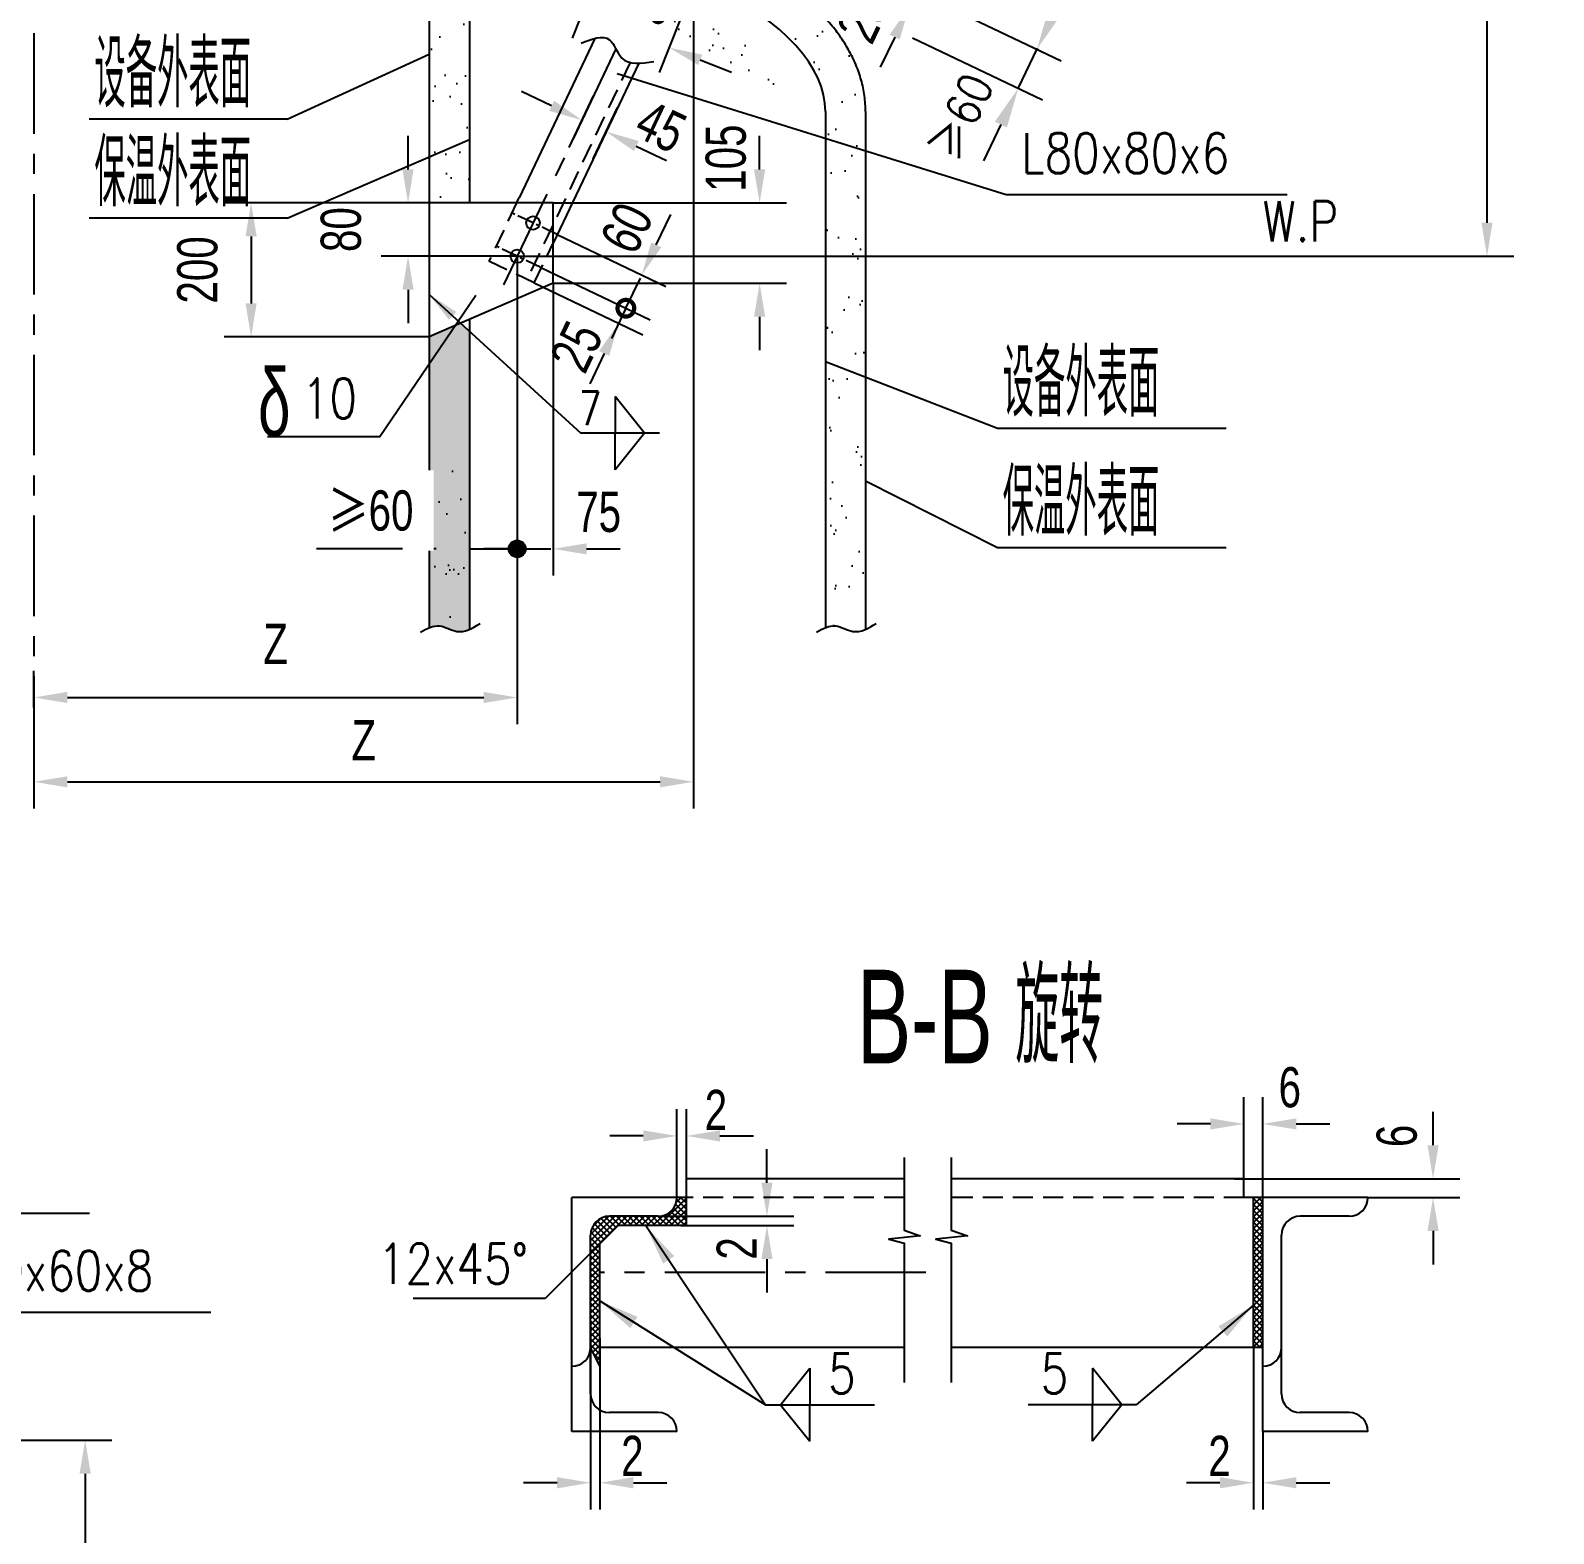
# Model space of a CAD drawing. Extents: x 148 to 221443, y -36682 to 6758.
# Drawn here: x 100485 to 102759, y -19417 to -17173 of the extents above; entities that cross this region are included whole.
import ezdxf
from ezdxf.enums import TextEntityAlignment as Align

# ---------------------------------------------------------------- set-up
doc = ezdxf.new("R2010")
doc.units = 0
doc.header["$LTSCALE"] = 10
doc.header["$MEASUREMENT"] = 0
doc.linetypes.add('CENTERX2', pattern=[4, 2.5, -0.5, 0.5, -0.5])
doc.linetypes.add('HIDDENX2', pattern=[0.75, 0.5, -0.25])
for name, color, linetype in [('2', 4, 'Continuous'), ('CENTER', 1, 'CENTERX2'), ('HIDDEN', 7, 'HIDDENX2'), ('RED', 7, 'Continuous'), ('WHITE', 7, 'Continuous')]:
    doc.layers.add(name, color=color, linetype=linetype)
doc.styles.add('HZ', font='ROMS.SHX', dxfattribs={"width": 0.75, "bigfont": 'GBCBIG.SHX'})
doc.styles.get("Standard").update_dxf_attribs({"font": 'wison_e.shx', "width": 0.75, "bigfont": 'wison_c.shx'})
doc.styles.add('XW', font='ROMANS.shx', dxfattribs={"width": 0.85})
doc.dimstyles.new('DIM1', dxfattribs={"dimscale": 20, "dimtxt": 3, "dimasz": 2.5, "dimexe": 2, "dimexo": 0, "dimgap": 1, "dimtad": 0, "dimdec": 0, "dimzin": 0, "dimdsep": 46, "dimtxsty": 'Standard', "dimcen": 2, "dimclrd": 3, "dimclre": 3, "dimclrt": 3, "dimadec": 0, "dimazin": 0, "dimtfac": 0.666667, "dimtdec": 0, "dimtofl": 0, "dimtmove": 2, "dimatfit": 1, "dimfxl": 2, "dimtvp": 1.333333, "dimtolj": 1, "dimtzin": 0, "dimarcsym": 0})
pattern_1 = [(37.5, (98679.47, -20784.32), (-2.5197, 77.07295), [0, -60.8, 0, -68, 0, -65]), (7.5, (98679.47, -20784.32), (70.791, 112.8858), [0, -32.8, 0, -54.8, 0, -21]), (327.5, (98630.27, -20784.32), (124.5657, 0.2264), [0, -20, 0, -72, 0, -94]), (317.5, (98630.27, -20784.32), (120.245, 35.107), [0, -10, 0, -47.2, 0, -54])]

# ---------------------------------------------------------------- blocks, each defined once
blk = doc.blocks.new('*D1220')
at = {"color": 3, "lineweight": -2}
for p, q in [((101475.4, -16956.4), (101475.4, -18335)), ((100490.5, -18184.2), (100490.5, -18335)), ((100540.5, -18295), (101425.4, -18295))]:
    blk.add_line(p, q, dxfattribs=at)
at = {"color": 3}
for points in [[(100540.5, -18286.7), (100540.5, -18303.3), (100490.5, -18295)], [(101425.4, -18303.3), (101425.4, -18286.7), (101475.4, -18295)]]:
    blk.add_solid(points, dxfattribs=at)
at = {"layer": 'Defpoints', "color": 0}
for p in [(101475.4, -16956.4), (100490.5, -18184.2), (101475.4, -18295)]:
    blk.add_point(p, dxfattribs=at)
at = {"color": 3, "insert": (100983, -18232.9), "char_height": 60, "attachment_point": 5}
blk.add_mtext('\\A1;Z', dxfattribs=at)
blk = doc.blocks.new('*D1221')
at = {"color": 3, "lineweight": -2}
for p, q in [((101212, -17510.3), (101212, -18209.1)), ((100490.5, -18184.2), (100490.5, -18129.1)), ((100540.5, -18169.1), (101162, -18169.1))]:
    blk.add_line(p, q, dxfattribs=at)
at = {"color": 3}
for points in [[(100540.5, -18160.7), (100540.5, -18177.4), (100490.5, -18169.1)], [(101162, -18177.4), (101162, -18160.7), (101212, -18169.1)]]:
    blk.add_solid(points, dxfattribs=at)
at = {"layer": 'Defpoints', "color": 0}
for p in [(101212, -17510.3), (100490.5, -18184.2), (101212, -18169.1)]:
    blk.add_point(p, dxfattribs=at)
at = {"color": 3, "insert": (100851.3, -18089.1), "char_height": 60, "attachment_point": 5}
blk.add_mtext('\\A1;Z', dxfattribs=at)
blk = doc.blocks.new('*D1229')
at = {"color": 3, "lineweight": -2}
for p, q in [((102137.8, -16505.9), (102699.9, -16505.9)), ((102659.9, -16555.9), (102659.9, -17460.3)), ((101212, -17510.3), (102699.9, -17510.3))]:
    blk.add_line(p, q, dxfattribs=at)
at = {"color": 3}
for points in [[(102668.2, -16555.9), (102651.5, -16555.9), (102659.9, -16505.9)], [(102651.5, -17460.3), (102668.2, -17460.3), (102659.9, -17510.3)]]:
    blk.add_solid(points, dxfattribs=at)
at = {"layer": 'Defpoints', "color": 0}
for p in [(102137.8, -16505.9), (101212, -17510.3), (102659.9, -17510.3)]:
    blk.add_point(p, dxfattribs=at)
at = {"color": 3, "insert": (102579.9, -17062.9), "char_height": 60, "attachment_point": 5, "rotation": 90}
blk.add_mtext('\\A1;H', dxfattribs=at)
blk = doc.blocks.new('*D1230')
at = {"color": 3, "lineweight": -2}
for p, q in [((101263.5, -17285.7), (101218.3, -17264.2)), ((101289.4, -17347.7), (101325.8, -17271)), ((101325.5, -17364.8), (101362, -17288.2)), ((101389.9, -17345.8), (101435.1, -17367.2))]:
    blk.add_line(p, q, dxfattribs=at)
at = {"color": 3}
for points in [[(101259.9, -17293.2), (101267.1, -17278.1), (101308.7, -17307.1)], [(101393.5, -17338.2), (101386.4, -17353.3), (101344.8, -17324.3)]]:
    blk.add_solid(points, dxfattribs=at)
at = {"layer": 'Defpoints', "color": 0}
for p in [(101344.8, -17324.3), (101289.4, -17347.7), (101325.5, -17364.8)]:
    blk.add_point(p, dxfattribs=at)
at = {"color": 3, "insert": (101426.6, -17316.9), "char_height": 60, "attachment_point": 5, "rotation": 334.5727}
blk.add_mtext('\\A1;45', dxfattribs=at)
blk = doc.blocks.new('_Small')
at = {"color": 0, "linetype": 'ByBlock', "lineweight": -2}
blk.add_circle((0, 0), 0.25, dxfattribs=at)
blk = doc.blocks.new('_DotSmall')
at = {"layer": 'WHITE', "color": 0, "const_width": 0.5}
blk.add_lwpolyline([(-0.0625, 0, 1), (0.0625, 0, 1)], format="xyb", close=True, dxfattribs=at)
blk = doc.blocks.new('*D1231')
at = {"color": 3, "lineweight": -2}
for p, q in [((101419.6, -17493.2), (101441.2, -17448.1)), ((101271.8, -17477.8), (101434.1, -17555.6)), ((101246.5, -17526.7), (101410.4, -17605.2)), ((101374.3, -17587.9), (101352.7, -17633))]:
    blk.add_line(p, q, dxfattribs=at)
at = {"color": 3}
blk.add_solid([(101412.1, -17489.6), (101427.2, -17496.8), (101398, -17538.3)], dxfattribs=at)
at = {"layer": 'Defpoints', "color": 0}
for p in [(101271.8, -17477.8), (101246.5, -17526.7), (101374.3, -17587.9)]:
    blk.add_point(p, dxfattribs=at)
at = {"color": 3, "lineweight": -2, "xscale": 50, "yscale": 50, "zscale": 50, "rotation": 64.41517185385587}
blk.add_blockref('_DotSmall', (101374.3, -17587.9), dxfattribs=at)
at = {"color": 3, "insert": (101375.9, -17468.2), "char_height": 60, "attachment_point": 5, "rotation": 64.4152}
blk.add_mtext('\\A1;60', dxfattribs=at)
blk = doc.blocks.new('*D1232')
at = {"color": 3, "lineweight": -2}
for p, q in [((101246.5, -17526.7), (101410.4, -17605.2)), ((101237.4, -17550.1), (101399.6, -17627.7)), ((101374.3, -17587.9), (101395.9, -17542.8)), ((101341.9, -17655.5), (101320.3, -17700.6))]:
    blk.add_line(p, q, dxfattribs=at)
at = {"color": 3}
blk.add_solid([(101349.4, -17659.1), (101334.4, -17651.9), (101363.5, -17610.4)], dxfattribs=at)
at = {"layer": 'Defpoints', "color": 0}
for p in [(101246.5, -17526.7), (101237.4, -17550.1), (101374.3, -17587.9)]:
    blk.add_point(p, dxfattribs=at)
at = {"color": 3, "lineweight": -2, "xscale": 50, "yscale": 50, "zscale": 50, "rotation": 244.4151718538638}
blk.add_blockref('_DotSmall', (101374.3, -17587.9), dxfattribs=at)
at = {"color": 3, "insert": (101300.7, -17645.4), "char_height": 60, "attachment_point": 5, "rotation": 64.4152}
blk.add_mtext('\\A1;25', dxfattribs=at)
blk = doc.blocks.new('*D1237')
at = {"color": 3, "lineweight": -2}
for p, q in [((101507, -16971.4), (101844, -17132.8)), ((101494.9, -16993.3), (101833.2, -17155.3)), ((101807.9, -17115.5), (101829.5, -17070.4)), ((101775.6, -17183.1), (101754, -17228.2))]:
    blk.add_line(p, q, dxfattribs=at)
at = {"color": 3}
blk.add_solid([(101783.1, -17186.7), (101768.1, -17179.5), (101797.2, -17138)], dxfattribs=at)
at = {"layer": 'Defpoints', "color": 0}
for p in [(101507, -16971.4), (101494.9, -16993.3), (101807.9, -17115.5)]:
    blk.add_point(p, dxfattribs=at)
at = {"color": 3, "lineweight": -2, "xscale": 50, "yscale": 50, "zscale": 50, "rotation": 244.4151718538507}
blk.add_blockref('_DotSmall', (101807.9, -17115.5), dxfattribs=at)
at = {"color": 3, "insert": (101729, -17153.8), "char_height": 60, "attachment_point": 5, "rotation": 64.4152}
blk.add_mtext('\\A1;25', dxfattribs=at)
blk = doc.blocks.new('*D1239')
at = {"color": 3, "lineweight": -2}
for p, q in [((101349.8, -17043.3), (101294, -17184.6)), ((101479.9, -17094.7), (101424.1, -17236)), ((101262.2, -17129), (101215.7, -17110.6)), ((101485.3, -17217.1), (101531.9, -17235.5))]:
    blk.add_line(p, q, dxfattribs=at)
at = {"color": 3}
for points in [[(101259.1, -17136.7), (101265.3, -17121.2), (101308.7, -17147.4)], [(101488.4, -17209.4), (101482.3, -17224.9), (101438.8, -17198.8)]]:
    blk.add_solid(points, dxfattribs=at)
at = {"layer": 'Defpoints', "color": 0}
for p in [(101349.8, -17043.3), (101479.9, -17094.7), (101438.8, -17198.8)]:
    blk.add_point(p, dxfattribs=at)
at = {"color": 3, "insert": (101398.5, -17122.7), "char_height": 60, "attachment_point": 5, "rotation": 338.4451}
blk.add_mtext('\\A1;140', dxfattribs=at)
blk = doc.blocks.new('*D1283')
at = {"color": 3, "lineweight": -2}
for p, q in [((101574, -17380.7), (101574, -17330.7)), ((101265.7, -17430.7), (101614, -17430.7)), ((101265.7, -17550.7), (101614, -17550.7)), ((101574, -17600.7), (101574, -17650.7))]:
    blk.add_line(p, q, dxfattribs=at)
at = {"color": 3}
for points in [[(101565.6, -17380.7), (101582.3, -17380.7), (101574, -17430.7)], [(101582.3, -17600.7), (101565.6, -17600.7), (101574, -17550.7)]]:
    blk.add_solid(points, dxfattribs=at)
at = {"layer": 'Defpoints', "color": 0}
for p in [(101265.7, -17430.7), (101265.7, -17550.7), (101574, -17550.7)]:
    blk.add_point(p, dxfattribs=at)
at = {"color": 3, "insert": (101523.7, -17363.8), "char_height": 60, "attachment_point": 5, "rotation": 90}
blk.add_mtext('\\A1;105', dxfattribs=at)
blk = doc.blocks.new('*D1284')
at = {"color": 3, "lineweight": -2}
for p, q in [((101080.8, -17430.7), (100774.8, -17430.7)), ((100814.8, -17480.7), (100814.8, -17580.7)), ((101080.8, -17630.7), (100774.8, -17630.7))]:
    blk.add_line(p, q, dxfattribs=at)
at = {"color": 3}
for points in [[(100823.1, -17480.7), (100806.4, -17480.7), (100814.8, -17430.7)], [(100806.4, -17580.7), (100823.1, -17580.7), (100814.8, -17630.7)]]:
    blk.add_solid(points, dxfattribs=at)
at = {"layer": 'Defpoints', "color": 0}
for p in [(101080.8, -17430.7), (100814.8, -17630.7), (101080.8, -17630.7)]:
    blk.add_point(p, dxfattribs=at)
at = {"color": 3, "insert": (100734.8, -17530.7), "char_height": 60, "attachment_point": 5, "rotation": 90}
blk.add_mtext('\\A1;200', dxfattribs=at)
blk = doc.blocks.new('*D1302')
at = {"color": 3, "lineweight": -2}
for p, q in [((100085.8, -19278), (100607, -19278)), ((100567, -19328), (100567, -20247.3)), ((99160, -20297.3), (100607, -20297.3))]:
    blk.add_line(p, q, dxfattribs=at)
at = {"color": 3}
for points in [[(100575.4, -19328), (100558.7, -19328), (100567, -19278)], [(100558.7, -20247.3), (100575.4, -20247.3), (100567, -20297.3)]]:
    blk.add_solid(points, dxfattribs=at)
at = {"layer": 'Defpoints', "color": 0}
for p in [(100085.8, -19278), (99160, -20297.3), (100567, -20297.3)]:
    blk.add_point(p, dxfattribs=at)
at = {"color": 3, "insert": (100487, -19787.7), "char_height": 60, "attachment_point": 5, "rotation": 90}
blk.add_mtext('\\A1;H', dxfattribs=at)
blk = doc.blocks.new('*D1346')
at = {"color": 3, "linetype": 'Continuous', "lineweight": -2}
for p, q in [((101049.1, -17380.7), (101049.1, -17330.7)), ((101080.8, -17430.7), (101009.1, -17430.7)), ((101212, -17510.3), (101009.1, -17510.3)), ((101049.1, -17560.3), (101049.1, -17610.3))]:
    blk.add_line(p, q, dxfattribs=at)
at = {"color": 3}
for points in [[(101040.8, -17380.7), (101057.4, -17380.7), (101049.1, -17430.7)], [(101057.4, -17560.3), (101040.8, -17560.3), (101049.1, -17510.3)]]:
    blk.add_solid(points, dxfattribs=at)
at = {"layer": 'Defpoints', "color": 0}
for p in [(101080.8, -17430.7), (101049.1, -17510.3), (101212, -17510.3)]:
    blk.add_point(p, dxfattribs=at)
at = {"color": 3, "insert": (100949.1, -17470.5), "char_height": 60, "attachment_point": 5, "rotation": 90}
blk.add_mtext('\\A1;80', dxfattribs=at)
blk = doc.blocks.new('*D1347')
at = {"color": 3, "linetype": 'Continuous', "lineweight": -2}
for p, q in [((101265.7, -17550.7), (101265.7, -17987.2)), ((101212, -17920), (101212, -17987.2)), ((101212, -17947.2), (101162, -17947.2)), ((101315.7, -17947.2), (101365.7, -17947.2))]:
    blk.add_line(p, q, dxfattribs=at)
at = {"color": 3}
blk.add_solid([(101315.7, -17938.9), (101315.7, -17955.5), (101265.7, -17947.2)], dxfattribs=at)
at = {"layer": 'Defpoints', "color": 0}
for p in [(101265.7, -17550.7), (101212, -17920), (101212, -17947.2)]:
    blk.add_point(p, dxfattribs=at)
at = {"color": 3, "lineweight": -2, "xscale": 50, "yscale": 50, "zscale": 50}
blk.add_blockref('_Small', (101212, -17947.2), dxfattribs=at)
at = {"color": 3, "insert": (101333.6, -17892.4), "char_height": 60, "attachment_point": 5}
blk.add_mtext('\\A1;75', dxfattribs=at)
blk = doc.blocks.new('*D1358')
at = {"color": 3, "lineweight": -2}
for p, q in [((101321.6, -19100.2), (101321.6, -19381.5)), ((101335.6, -19125.6), (101335.6, -19381.5)), ((101271.6, -19341.5), (101221.6, -19341.5)), ((101385.6, -19341.5), (101435.6, -19341.5))]:
    blk.add_line(p, q, dxfattribs=at)
at = {"color": 3}
for points in [[(101271.6, -19349.9), (101271.6, -19333.2), (101321.6, -19341.5)], [(101385.6, -19333.2), (101385.6, -19349.9), (101335.6, -19341.5)]]:
    blk.add_solid(points, dxfattribs=at)
at = {"layer": 'Defpoints', "color": 0}
for p in [(101321.6, -19100.2), (101335.6, -19125.6), (101321.6, -19341.5)]:
    blk.add_point(p, dxfattribs=at)
at = {"color": 3, "insert": (101384, -19301.4), "char_height": 60, "attachment_point": 5}
blk.add_mtext('\\A1;2', dxfattribs=at)
blk = doc.blocks.new('*D1359')
at = {"color": 3, "lineweight": -2}
for p, q in [((101450.3, -18919.7), (101450.3, -18783.7)), ((101464.6, -18915.6), (101464.6, -18783.7)), ((101400.3, -18823.7), (101350.3, -18823.7)), ((101514.6, -18823.7), (101564.6, -18823.7))]:
    blk.add_line(p, q, dxfattribs=at)
at = {"color": 3}
for points in [[(101400.3, -18832), (101400.3, -18815.4), (101450.3, -18823.7)], [(101514.6, -18815.4), (101514.6, -18832), (101464.6, -18823.7)]]:
    blk.add_solid(points, dxfattribs=at)
at = {"layer": 'Defpoints', "color": 0}
for p in [(101450.3, -18823.7), (101464.6, -18915.6), (101450.3, -18919.7)]:
    blk.add_point(p, dxfattribs=at)
at = {"color": 3, "insert": (101508.7, -18784.9), "char_height": 60, "attachment_point": 5}
blk.add_mtext('\\A1;2', dxfattribs=at)
blk = doc.blocks.new('*D1360')
at = {"color": 3, "lineweight": -2}
for p, q in [((101584.9, -18893.6), (101584.9, -18843.6)), ((101422.6, -18943.6), (101624.9, -18943.6)), ((101456.2, -18957.6), (101624.9, -18957.6)), ((101584.9, -19007.6), (101584.9, -19057.6))]:
    blk.add_line(p, q, dxfattribs=at)
at = {"color": 3}
for points in [[(101576.6, -18893.6), (101593.2, -18893.6), (101584.9, -18943.6)], [(101593.2, -19007.6), (101576.6, -19007.6), (101584.9, -18957.6)]]:
    blk.add_solid(points, dxfattribs=at)
at = {"layer": 'Defpoints', "color": 0}
for p in [(101422.6, -18943.6), (101456.2, -18957.6), (101584.9, -18957.6)]:
    blk.add_point(p, dxfattribs=at)
at = {"color": 3, "insert": (101539.8, -18991.7), "char_height": 60, "attachment_point": 5, "rotation": 90}
blk.add_mtext('\\A1;2', dxfattribs=at)
blk = doc.blocks.new('*D1361')
at = {"color": 3, "lineweight": -2}
for p, q in [((102311.1, -19139.6), (102311.1, -19381.5)), ((102325.1, -19264.8), (102325.1, -19381.5)), ((102261.1, -19341.5), (102211.1, -19341.5)), ((102375.1, -19341.5), (102425.1, -19341.5))]:
    blk.add_line(p, q, dxfattribs=at)
at = {"color": 3}
for points in [[(102261.1, -19349.9), (102261.1, -19333.2), (102311.1, -19341.5)], [(102375.1, -19333.2), (102375.1, -19349.9), (102325.1, -19341.5)]]:
    blk.add_solid(points, dxfattribs=at)
at = {"layer": 'Defpoints', "color": 0}
for p in [(102311.1, -19139.6), (102325.1, -19264.8), (102311.1, -19341.5)]:
    blk.add_point(p, dxfattribs=at)
at = {"color": 3, "insert": (102260.5, -19301.4), "char_height": 60, "attachment_point": 5}
blk.add_mtext('\\A1;2', dxfattribs=at)
blk = doc.blocks.new('*D1362')
at = {"color": 3, "linetype": 'Continuous', "lineweight": -2}
for p, q in [((102579.4, -18837.6), (102579.4, -18787.6)), ((102283.1, -18887.6), (102619.4, -18887.6)), ((102482.1, -18915.6), (102619.4, -18915.6)), ((102579.4, -18965.6), (102579.4, -19015.6))]:
    blk.add_line(p, q, dxfattribs=at)
at = {"color": 3}
for points in [[(102571.1, -18837.6), (102587.8, -18837.6), (102579.4, -18887.6)], [(102587.8, -18965.6), (102571.1, -18965.6), (102579.4, -18915.6)]]:
    blk.add_solid(points, dxfattribs=at)
at = {"layer": 'Defpoints', "color": 0}
for p in [(102283.1, -18887.6), (102482.1, -18915.6), (102579.4, -18915.6)]:
    blk.add_point(p, dxfattribs=at)
at = {"color": 3, "insert": (102525.4, -18823.7), "char_height": 60, "attachment_point": 5, "rotation": 90}
blk.add_mtext('\\A1;6', dxfattribs=at)
blk = doc.blocks.new('*D1363')
at = {"color": 3, "linetype": 'Continuous', "lineweight": -2}
for p, q in [((102297.1, -18887.6), (102297.1, -18765.8)), ((102325.1, -18915.6), (102325.1, -18765.8)), ((102247.1, -18805.8), (102197.1, -18805.8)), ((102375.1, -18805.8), (102425.1, -18805.8))]:
    blk.add_line(p, q, dxfattribs=at)
at = {"color": 3}
for points in [[(102247.1, -18814.1), (102247.1, -18797.5), (102297.1, -18805.8)], [(102375.1, -18797.5), (102375.1, -18814.1), (102325.1, -18805.8)]]:
    blk.add_solid(points, dxfattribs=at)
at = {"layer": 'Defpoints', "color": 0}
for p in [(102297.1, -18805.8), (102297.1, -18887.6), (102325.1, -18915.6)]:
    blk.add_point(p, dxfattribs=at)
at = {"color": 3, "insert": (102365.5, -18751.4), "char_height": 60, "attachment_point": 5}
blk.add_mtext('\\A1;6', dxfattribs=at)

msp = doc.modelspace()

# ---------------------------------------------------------------- hatches: boundary and pattern name
at = {"linetype": 'Continuous'}
h = msp.add_hatch(dxfattribs=at)
h.set_pattern_fill('AR-SAND', color=3, scale=40, style=0)
h.set_pattern_definition(pattern_1)
edge = h.paths.add_edge_path()
edge.add_ellipse((100444.2795, -17294.4107), major_axis=(-1227.8837, 0), ratio=0.302766135, start_angle=228.9344487, end_angle=241.2478364, ccw=False)
edge.add_line((101250.9034, -17014.1178), (101343.6813, -16978.3438))
edge.add_spline(control_points=[(101343.6813, -16978.3438), (101318.8554, -16970.5921), (101293.0532, -16963.1864), (101233.2115, -16947.3955), (101198.6852, -16939.2044), (101127.18, -16923.985), (101090.2014, -16916.957), (101016.5205, -16904.5201), (100979.9444, -16899.0377), (100942.6123, -16894.1127)], knot_values=[3.911583305, 3.911583305, 3.911583305, 3.911583305, 3.995512867, 3.995512867, 4.099656262, 4.099656262, 4.203799657, 4.203799657, 4.30146577, 4.30146577, 4.30146577, 4.30146577], degree=3, periodic=0)
edge.add_line((100942.6123, -16894.1127), (100942.6123, -16915.4946))
edge.add_spline(control_points=[(100942.6123, -16915.4946), (100944.625, -16916.4131), (100946.6258, -16917.3381), (100962.289, -16924.6745), (100975.3986, -16931.3885), (101000.4148, -16945.4514), (101012.3218, -16952.8), (101027.4418, -16963.1121), (101031.2182, -16965.7777), (101034.9185, -16968.4841)], knot_values=[3.652693621, 3.652693621, 3.652693621, 3.652693621, 3.665622625, 3.665622625, 3.754513599, 3.754513599, 3.843404574, 3.843404574, 3.873778973, 3.873778973, 3.873778973, 3.873778973], degree=3, periodic=0)
edge = h.paths.add_edge_path()
edge.add_ellipse((100444.2795, -17294.4107), major_axis=(-1227.8837, 0), ratio=0.302766135, start_angle=222.0790366, end_angle=228.9344487, ccw=False)
edge.add_line((101355.6407, -17045.2727), (101379.1103, -17011.5234))
edge.add_line((101379.1103, -17011.5234), (101371.9177, -16987.4504))
edge.add_spline(control_points=[(101371.9177, -16987.4504), (101368.4485, -16986.2947), (101364.9584, -16985.1461), (101355.5829, -16982.0977), (101349.6604, -16980.2107), (101343.6813, -16978.3438)], knot_values=[3.879269272, 3.879269272, 3.879269272, 3.879269272, 3.891369473, 3.891369473, 3.911583305, 3.911583305, 3.911583305, 3.911583305], degree=3, periodic=0)
edge.add_line((101343.6813, -16978.3438), (101250.9034, -17014.1178))
edge = h.paths.add_edge_path()
edge.add_line((101551.911, -17064.242), (101502.8745, -17040.7636))
edge.add_line((101502.8745, -17040.7636), (101485.4291, -17097.332))
edge.add_ellipse((100444.2795, -17294.4107), major_axis=(-1227.8837, 0), ratio=0.302766135, start_angle=180, end_angle=212.0136396, ccw=False)
edge.add_line((101672.1632, -17294.4107), (101672.1632, -17334.6041))
edge.add_line((101672.1632, -17334.6041), (101732.1632, -17353.2544))
edge.add_line((101732.1632, -17353.2544), (101732.1632, -17294.415))
edge.add_spline(control_points=[(101732.1632, -17294.415), (101732.1632, -17293.6279), (101732.1579, -17292.8409), (101732.0366, -17283.9581), (101731.3537, -17275.8711), (101728.8814, -17259.8731), (101727.0929, -17251.9631), (101722.4979, -17236.4384), (101719.6925, -17228.8238), (101713.171, -17213.9516), (101709.4556, -17206.6936), (101701.2126, -17192.5464), (101696.6853, -17185.6565), (101686.8947, -17172.2262), (101681.6313, -17165.6852), (101670.4214, -17152.9192), (101664.4747, -17146.694), (101648.1042, -17130.8102), (101637.1642, -17121.3741), (101613.683, -17103.1043), (101601.1404, -17094.2707), (101576.4167, -17078.3596), (101564.4436, -17071.2127), (101551.911, -17064.242)], knot_values=[3.141585089, 3.141585089, 3.141585089, 3.141585089, 3.145727778, 3.145727778, 3.188346973, 3.188346973, 3.230966167, 3.230966167, 3.273585362, 3.273585362, 3.316204557, 3.316204557, 3.358823752, 3.358823752, 3.401442946, 3.401442946, 3.444062141, 3.444062141, 3.512694928, 3.512694928, 3.581327716, 3.581327716, 3.640067184, 3.640067184, 3.640067184, 3.640067184], degree=3, periodic=0)
h.paths.add_polyline_path([(101732.1632, -17353.2544), (101672.1632, -17334.6041), (101672.1632, -17668.0366), (101732.1632, -17691.2598)])
at = {"layer": '2', "linetype": 'Continuous'}
h = msp.add_hatch(dxfattribs=at)
h.set_pattern_fill('AR-SAND', color=3, scale=40, style=0)
h.set_pattern_definition(pattern_1)
edge = h.paths.add_edge_path()
edge.add_spline(control_points=[(101120.9672, -17064.2198), (101118.436, -17059.2353), (101115.693, -17054.3468), (101108.5665, -17042.7275), (101103.9823, -17036.0986), (101094.1037, -17023.2311), (101088.8092, -17016.9921), (101074.6658, -17001.7502), (101065.3948, -16992.9835), (101048.893, -16979.0629), (101042.047, -16973.6979), (101034.9185, -16968.4841)], knot_values=[3.346953778, 3.346953778, 3.346953778, 3.346953778, 3.388057836, 3.388057836, 3.446671953, 3.446671953, 3.50528607, 3.50528607, 3.594177045, 3.594177045, 3.652693621, 3.652693621, 3.652693621, 3.652693621], degree=3, periodic=0)
edge.add_ellipse((100444.2795, -17294.4107), major_axis=(-1227.8837, 0), ratio=0.302766135, start_angle=241.2478364, end_angle=245.8734135)
edge.add_line((100946.1819, -16955.1244), (100957.2712, -16990.0311))
edge.add_ellipse((100444.2795, -17144.6322), major_axis=(-636.566, 0), ratio=0.410188239, start_angle=192.984022, end_angle=216.3053053, ccw=False)
edge.add_line((101064.5703, -17085.9658), (101120.9672, -17064.2198))
edge = h.paths.add_edge_path()
edge.add_spline(control_points=[(101034.9185, -16968.4841), (101031.2182, -16965.7777), (101027.4418, -16963.1121), (101012.3218, -16952.8), (101000.4148, -16945.4514), (100975.3986, -16931.3885), (100962.289, -16924.6745), (100946.6258, -16917.3381), (100944.625, -16916.4131), (100942.6123, -16915.4946)], knot_values=[3.652693621, 3.652693621, 3.652693621, 3.652693621, 3.683068019, 3.683068019, 3.771958994, 3.771958994, 3.860849969, 3.860849969, 3.873778973, 3.873778973, 3.873778973, 3.873778973], degree=3, periodic=0)
edge.add_line((100942.6123, -16915.4946), (100942.6123, -16943.8881))
edge.add_line((100942.6123, -16943.8881), (100946.1819, -16955.1244))
edge.add_ellipse((100444.2795, -17294.4107), major_axis=(-1227.8837, 0), ratio=0.302766135, start_angle=241.2478364, end_angle=245.8734135, ccw=False)
edge = h.paths.add_edge_path()
edge.add_spline(control_points=[(101140.8453, -17144.6042), (101140.8451, -17142.9828), (101140.8214, -17141.3614), (101140.541, -17131.7849), (101139.7375, -17123.8477), (101137.0342, -17108.1725), (101135.1352, -17100.4354), (101130.3341, -17085.2818), (101127.4329, -17077.8654), (101123.0852, -17068.4839), (101122.0454, -17066.3431), (101120.9672, -17064.2198)], knot_values=[3.141661372, 3.141661372, 3.141661372, 3.141661372, 3.153601368, 3.153601368, 3.212215485, 3.212215485, 3.270829602, 3.270829602, 3.329443719, 3.329443719, 3.346953778, 3.346953778, 3.346953778, 3.346953778], degree=3, periodic=0)
edge.add_line((101120.9672, -17064.2198), (101064.5703, -17085.9658))
edge.add_ellipse((100444.2795, -17144.6322), major_axis=(-636.566, 0), ratio=0.410188239, start_angle=180, end_angle=192.984022, ccw=False)
edge.add_line((101080.8455, -17144.6322), (101080.8455, -17361.8135))
edge.add_line((101080.8455, -17361.8135), (101140.8453, -17335.8802))
edge.add_line((101140.8453, -17335.8802), (101140.8453, -17144.6042))
h.paths.add_polyline_path([(101140.8453, -17423.2654), (101140.8453, -17335.8802), (101080.8455, -17361.8135), (101080.8455, -17423.3286)])
edge = h.paths.add_edge_path()
edge.add_line((101140.8453, -17788.0376), (101129.3243, -17777.5009))
edge.add_line((101129.3243, -17777.5009), (101080.8455, -17879.4717))
edge.add_line((101080.8455, -17879.4717), (101080.8455, -18064.9111))
edge.add_spline(control_points=[(101080.8455, -18064.9111), (101085.9621, -18062.836), (101099.6474, -18059.5388), (101119.7044, -18073.5809), (101134.5518, -18069.9491), (101140.8453, -18067.2487)], knot_values=[14.112659501, 14.112659501, 14.112659501, 14.112659501, 30.274595859, 57.319186125, 77.251658632, 77.251658632, 77.251658632, 77.251658632], degree=3, periodic=0)
edge.add_line((101140.8453, -18067.2487), (101140.8453, -17788.0376))
h = msp.add_hatch(dxfattribs=at)
h.set_pattern_fill('AR-SAND', color=3, scale=40, style=0)
h.set_pattern_definition([(37.5, (84350.88, -1893.954), (-2.51973, 77.07295), [0, -60.8, 0, -68, 0, -65]), (7.5, (84350.88, -1893.95), (70.79107, 112.88584), [0, -32.8, 0, -54.8, 0, -21]), (327.5, (84301.68, -1893.954), (124.56567, 0.22636), [0, -20, 0, -72, 0, -94]), (317.5, (84301.68, -1893.95), (120.24506, 35.10702), [0, -10, 0, -47.2, 0, -54])])
edge = h.paths.add_edge_path()
edge.add_line((104389.873, -17497.2557), (104329.8733, -17523.227))
edge.add_line((104329.8733, -17523.227), (104329.8733, -17957.4752))
edge.add_spline(control_points=[(104329.8733, -17957.4752), (104335.792, -17954.7961), (104350.2784, -17950.5031), (104370.3334, -17964.5438), (104384.3809, -17961.8295), (104389.873, -17959.7512)], knot_values=[11.575995572, 11.575995572, 11.575995572, 11.575995572, 30.274595859, 57.319186125, 74.708774853, 74.708774853, 74.708774853, 74.708774853], degree=3, periodic=0)
edge.add_line((104389.873, -17959.7512), (104389.873, -17497.2557))
edge = h.paths.add_edge_path()
edge.add_line((101140.8453, -17622.3818), (101127.7164, -17610.3746))
edge.add_line((101127.7164, -17610.3746), (101119.6118, -17613.8827))
edge.add_line((101119.6118, -17613.8827), (101080.8455, -17670.7095))
edge.add_line((101080.8455, -17670.7095), (101080.8455, -18064.9111))
edge.add_spline(control_points=[(101080.8455, -18064.9111), (101085.9621, -18062.836), (101099.6474, -18059.5388), (101119.7044, -18073.5809), (101134.5518, -18069.9491), (101140.8453, -18067.2487)], knot_values=[14.112659501, 14.112659501, 14.112659501, 14.112659501, 30.274595859, 57.319186125, 77.251658632, 77.251658632, 77.251658632, 77.251658632], degree=3, periodic=0)
edge.add_line((101140.8453, -18067.2487), (101140.8453, -17622.3818))
h.paths.add_polyline_path([(101119.6118, -17613.8827), (101080.8455, -17630.6629), (101080.8455, -17670.7095)], flags=17)
h = msp.add_hatch(dxfattribs=at)
h.set_pattern_fill('AR-SAND', color=3, scale=40, style=0)
h.set_pattern_definition(pattern_1)
edge = h.paths.add_edge_path()
edge.add_line((101732.1632, -17691.2598), (101672.1632, -17668.0366))
edge.add_line((101672.1632, -17668.0366), (101672.1632, -18064.9112))
edge.add_spline(control_points=[(101672.1632, -18064.9112), (101677.2799, -18062.836), (101690.9653, -18059.5388), (101711.0223, -18073.5809), (101725.8697, -18069.9491), (101732.1632, -18067.2487)], knot_values=[14.1124969, 14.1124969, 14.1124969, 14.1124969, 30.274595859, 57.319186125, 77.251658632, 77.251658632, 77.251658632, 77.251658632], degree=3, periodic=0)
edge.add_line((101732.1632, -18067.2487), (101732.1632, -17691.2598))
h = msp.add_hatch(dxfattribs=at)
h.set_pattern_fill('ANSI31', color=3, style=0)
h.set_pattern_definition([(45, (98224.71178, -11060.54485), (-0.0883883476, 0.0883883476), [])])
h.paths.add_polyline_path([(101212.0495, -17934.7164, 0.414213562), (101199.5495, -17947.2164), (101212.0495, -17947.2164)])
h.paths.add_polyline_path([(101224.5495, -17947.2164), (101212.0495, -17947.2164), (101212.0495, -17959.7164, 0.414213562)])
h.paths.add_polyline_path([(101212.0495, -17934.7164), (101212.0495, -17947.2164), (101224.5495, -17947.2164, 0.414213562)])
h.paths.add_polyline_path([(101212.0495, -17947.2164), (101199.5495, -17947.2164, 0.414213562), (101212.0495, -17959.7164)])
h = msp.add_hatch(dxfattribs=at)
h.set_pattern_fill('ANSI37', color=3, scale=50, style=0)
h.set_pattern_definition([(45, (82748.935, -5025.68), (-4.4194174, 4.4194174), []), (135, (82748.935, -5025.68), (-4.4194174, -4.4194174), [])])
h.paths.add_polyline_path([(101349.6163, -18943.6436, 0.414213562), (101321.6163, -18971.6436), (101321.6163, -18998.6436), (101335.6163, -18984.6436), (101362.6163, -18957.6436), (101464.6163, -18957.6436), (101464.6163, -18915.6436), (101450.6163, -18915.6436, -0.414213562), (101422.6163, -18943.6436)])
h = msp.add_hatch(dxfattribs=at)
h.set_pattern_fill('ANSI37', color=3, scale=50, style=0)
h.set_pattern_definition([(45, (84350.877, -1893.9536), (-4.4194174, 4.4194174), []), (135, (84350.877, -1893.9536), (-4.4194174, -4.4194174), [])])
h.paths.add_polyline_path([(102325.1082, -18915.6436), (102311.1082, -18915.6436), (102311.1082, -19139.6436), (102325.1082, -19139.6436)])
h = msp.add_hatch(dxfattribs=at)
h.set_pattern_fill('ANSI37', color=3, scale=50, style=0)
h.set_pattern_definition([(135, (101766.3983, -23566.4765), (4.419417, 4.419417), []), (45, (101766.3983, -23566.4765), (4.419417, -4.419417), [])])
h.paths.add_polyline_path([(101321.6163, -19139.6436), (101335.6163, -19167.6436), (101335.6163, -18984.6436), (101321.6163, -18998.6436)])

# ---------------------------------------------------------------- linework, layer by layer
at = {"color": 3, "linetype": 'Continuous'}
for p, q in [((101080.8455, -17144.6322), (101080.8455, -18064.9111)), ((101140.8453, -17144.6042), (101140.8453, -17430.6629)), ((101672.1632, -17294.4107), (101672.1632, -18064.9112)), ((101732.1632, -17294.415), (101732.1632, -18067.2487)), ((101212.0495, -17530.3351), (101212.0495, -17987.2164)), ((101140.8453, -17947.2164), (101212.0495, -17947.2164))]:
    msp.add_line(p, q, dxfattribs=at)
at = {"linetype": 'Continuous'}
for p, q in [((101358.173, -17719.9566), (101358.173, -17774.571)), ((101401.9078, -17774.571), (101358.173, -17719.9566)), ((101358.173, -17829.1854), (101358.173, -17774.571)), ((101401.9078, -17774.571), (101358.173, -17829.1854)), ((101605.2556, -19224.9798), (101648.9903, -19170.3654)), ((101648.9903, -19170.3654), (101648.9903, -19224.9798)), ((102114.8863, -19224.9798), (102071.1515, -19170.3654)), ((102071.1515, -19170.3654), (102071.1515, -19224.9798)), ((101605.2556, -19224.9798), (101648.9903, -19279.5942)), ((101648.9903, -19279.5942), (101648.9903, -19224.9798)), ((102071.1515, -19279.5942), (102071.1515, -19224.9798)), ((102114.8863, -19224.9798), (102071.1515, -19279.5942))]:
    msp.add_line(p, q, dxfattribs=at)
at = {"color": 7, "linetype": 'Continuous'}
msp.add_line((101212.0495, -17947.2164), (101262.0495, -17947.2164), dxfattribs=at)
msp.add_line((101335.6163, -19167.6436), (101321.6163, -19139.6436))
at = {"color": 6}
for points in [[(101789.6883, -18855.9948), (101789.6883, -18964.5906), (101813.8371, -18973.0369), (101766.747, -18977.8634), (101789.6883, -18983.8965), (101789.6883, -19191.9622)], [(101860.0709, -18855.9948), (101860.0709, -18964.5906), (101884.2197, -18973.0369), (101837.1297, -18977.8634), (101860.0709, -18983.8965), (101860.0709, -19191.9622)]]:
    msp.add_lwpolyline(points, dxfattribs=at)
at = {"color": 3, "linetype": 'Continuous'}
msp.add_ellipse((100444.2795, -17294.4107), major_axis=(-1227.8837, 0), ratio=0.302766135, start_param=3.141592654, end_param=4.210569058, dxfattribs=at)
msp.add_open_spline([(101732.1632, -17294.415), (101732.1632, -17293.6279), (101732.1579, -17292.8409), (101732.0366, -17283.9581), (101731.3537, -17275.8711), (101728.8814, -17259.8731), (101727.0929, -17251.9631), (101722.4979, -17236.4384), (101719.6925, -17228.8238), (101713.171, -17213.9516), (101709.4556, -17206.6936), (101701.2126, -17192.5464), (101696.6853, -17185.6565), (101686.8947, -17172.2262), (101681.6313, -17165.6852), (101670.4214, -17152.9192), (101664.4747, -17146.694), (101648.1042, -17130.8102), (101637.1642, -17121.3741), (101613.683, -17103.1043), (101601.1404, -17094.2707), (101574.4963, -17077.1237), (101560.3943, -17068.8107), (101532.0739, -17053.4227), (101517.9926, -17046.3053), (101499.4381, -17037.5513)], degree=3, knots=[3.1415850893, 3.1415850893, 3.1415850893, 3.1415850893, 3.145727778, 3.145727778, 3.1883469727, 3.1883469727, 3.2309661674, 3.2309661674, 3.2735853621, 3.2735853621, 3.3162045568, 3.3162045568, 3.3588237515, 3.3588237515, 3.4014429462, 3.4014429462, 3.4440621409, 3.4440621409, 3.5126949283, 3.5126949283, 3.5813277156, 3.5813277156, 3.649960503, 3.649960503, 3.7120996909, 3.7120996909, 3.7120996909, 3.7120996909], dxfattribs=at)
at = {"color": 6}
msp.add_spline([(101307.6393, -17191.962), (101349.6398, -17187.0806), (101368.1982, -17214.4163), (101416.0592, -17219.2977)], degree=3, dxfattribs=at)
at = {"layer": '2', "color": 3, "linetype": 'Continuous'}
for p, q in [((101545.7929, -16990.248), (102024.0545, -17218.5469)), ((101802.4231, -17184.1857), (101996.1058, -17276.9198)), ((100868.4988, -17305.8198), (101080.8455, -17208.4752)), ((101960.028, -17259.646), (101988.7936, -17199.5667)), ((101941.8128, -17418.4217), (101361.2575, -17237.9624)), ((100868.4988, -17305.8198), (100572.939, -17305.8198)), ((101934.1171, -17313.7628), (101908.2063, -17367.8796)), ((100868.4988, -17453.5945), (101140.8453, -17335.8802)), ((102361.6393, -17418.4217), (101941.8128, -17418.4217)), ((100868.4988, -17453.5945), (100572.939, -17453.5945)), ((101080.2903, -17567.0001), (101307.2507, -17774.571)), ((101140.8453, -17604.6917), (101140.8453, -18067.2487)), ((101928.8837, -17767.4012), (101672.1632, -17668.0366)), ((101140.8453, -17775.6969), (101140.8453, -17987.2164)), ((101424.579, -17774.571), (101307.2507, -17774.571)), ((102270.5499, -17767.4012), (101928.8837, -17767.4012)), ((101928.8837, -17945.4295), (101732.1632, -17846.0649)), ((101090.8453, -17947.2164), (101040.8453, -17947.2164)), ((102270.5499, -17945.4295), (101928.8837, -17945.4295)), ((100573.7589, -18939.598), (99700.1425, -18939.598)), ((101403.9376, -18957.6436), (101582.5844, -19224.9798)), ((101335.6163, -18984.6436), (101253.8709, -19066.3889)), ((101253.8709, -19066.3889), (101056.7404, -19066.3889)), ((101335.6163, -19070.1127), (101582.5844, -19224.9798)), ((102311.1082, -19076.5359), (102136.0478, -19224.9798)), ((100754.4207, -19087.1493), (100303.325, -19087.1493)), ((101582.5844, -19224.9798), (101745.4597, -19224.9798)), ((102136.0478, -19224.9798), (101974.6822, -19224.9798))]:
    msp.add_line(p, q, dxfattribs=at)
msp.add_lwpolyline([(100839.1112, -17779.3245), (101006.7501, -17779.3245), (101150.4684, -17568.6506)], dxfattribs=at)
for points in [[(101067.446, -18071.631), (101096.206, -18062.1752), (101121.9386, -18070.4963), (101156.7534, -18058.7711)], [(101658.7639, -18071.631), (101687.5239, -18062.1752), (101713.2565, -18070.4963), (101748.0713, -18058.7711)]]:
    msp.add_spline(points, degree=3, dxfattribs=at)
for points in [[(102004.8389, -17142.9129), (102022.8779, -17151.5499), (101987.9476, -17201.3482)], [(101925.0977, -17309.4443), (101943.1366, -17318.0813), (101960.028, -17259.646)], [(101110.3117, -17605.2979), (101121.1098, -17593.4911), (101080.2903, -17567.0001)], [(101446.4435, -19003.2534), (101429.8147, -19014.3656), (101404.7925, -18958.923)], [(101391.6432, -19093.7978), (101380.9331, -19110.6884), (101335.6163, -19070.1127)], [(102259.0354, -19107.9752), (102272.0467, -19123.1642), (102311.1082, -19076.5359)]]:
    msp.add_solid(points, dxfattribs=at)
at = {"layer": 'CENTER', "ltscale": 6}
for p, q in [((100490.5454, -16697.4651), (100490.5454, -18184.2114)), ((101359.2862, -17200.6361), (101190.7388, -17555.1603)), ((101822.2891, -19027.6436), (101335.6163, -19027.6436))]:
    msp.add_line(p, q, dxfattribs=at)
at = {"layer": 'CENTER'}
for p, q in [((101271.7899, -17477.8375), (101204.055, -17445.6351)), ((101248.1748, -17527.5097), (101180.4399, -17495.3073))]:
    msp.add_line(p, q, dxfattribs=at)
at = {"layer": 'HIDDEN', "ltscale": 6}
for p, q in [((101380.5815, -17221.0558), (101226.6031, -17544.9356)), ((101211.1731, -17430.6629), (101169.7058, -17517.8856)), ((101237.4406, -17550.088), (101265.6646, -17490.7214)), ((101237.4406, -17550.088), (101169.7058, -17517.8856)), ((101789.6883, -18915.6436), (101456.2163, -18915.6436)), ((102297.1082, -18915.6436), (101860.0709, -18915.6436))]:
    msp.add_line(p, q, dxfattribs=at)
at = {"layer": 'RED'}
for p, q in [((101327.9046, -17185.1288), (101214.7892, -17423.0569)), ((101393.3922, -17222.0579), (101265.6646, -17490.7214)), ((101080.8455, -17430.6629), (101080.8455, -17630.6629)), ((101265.6646, -17430.6629), (101080.8455, -17430.6629)), ((101211.1731, -17430.6629), (101214.7892, -17423.0569)), ((101265.6646, -17550.6629), (101265.6646, -17430.6629)), ((101265.6646, -17550.6629), (101080.8455, -17630.6629)), ((101789.6883, -18887.6436), (101464.6163, -18887.6436)), ((101464.6163, -18957.6436), (101464.6163, -18887.6436)), ((102297.1082, -18887.6436), (101860.0709, -18887.6436)), ((102297.1082, -18915.6436), (102297.1082, -18887.6436)), ((101464.6163, -18915.6436), (101293.6163, -18915.6436)), ((101293.6163, -19264.8069), (101293.6163, -18915.6436)), ((102482.1082, -18915.6436), (102297.1082, -18915.6436)), ((102311.1082, -19139.6436), (102311.1082, -18915.6436)), ((102325.1082, -19264.8069), (102325.1082, -18915.6436)), ((101362.6163, -18957.6436), (101335.6163, -18984.6436)), ((101422.6163, -18943.6436), (101349.6163, -18943.6436)), ((101464.6163, -18957.6436), (101362.6163, -18957.6436)), ((102454.1082, -18943.6436), (102381.1082, -18943.6436)), ((101321.6163, -19208.8069), (101321.6163, -18971.6436)), ((101335.6163, -19167.6436), (101335.6163, -18984.6436)), ((102353.1082, -19208.8069), (102353.1082, -18971.6436)), ((101789.6883, -19139.6436), (101335.6163, -19139.6436)), ((102325.1082, -19139.6436), (101860.0709, -19139.6436)), ((101422.6163, -19236.8069), (101349.6163, -19236.8069)), ((102454.1082, -19236.8069), (102381.1082, -19236.8069)), ((101450.6163, -19264.8069), (101293.6163, -19264.8069)), ((102482.1082, -19264.8069), (102325.1082, -19264.8069))]:
    msp.add_line(p, q, dxfattribs=at)
for centre in [(101235.6646, -17460.6629), (101212.0495, -17510.3351)]:
    msp.add_circle(centre, 10, dxfattribs=at)
for centre, start, end in [((101422.6163, -18915.6436), 270, 0), ((102454.1082, -18915.6436), 270, 0), ((101349.6163, -18971.6436), 90, 180), ((102381.1082, -18971.6436), 90, 180), ((101293.6163, -19139.6436), 270, 0), ((102325.1082, -19139.6436), 270, 0), ((101349.6163, -19208.8069), 180, 270), ((102381.1082, -19208.8069), 180, 270), ((101422.6163, -19264.8069), 0, 90), ((102454.1082, -19264.8069), 0, 90)]:
    msp.add_arc(centre, 28, start, end, dxfattribs=at)

# ---------------------------------------------------------------- block references
at = {"layer": '2', "color": 3, "linetype": 'Continuous', "xscale": 50, "yscale": 50, "zscale": 50, "rotation": 180}
msp.add_blockref('_Small', (101212.0495, -17947.2164), dxfattribs=at)

# ---------------------------------------------------------------- texts
at = {"color": 3, "linetype": 'Continuous', "style": 'XW', "width": 0.8}
for s, p in [('W.P', (102324.9422, -17488.1845)), ('10', (100890.7138, -17752.6319))]:
    msp.add_text(s, height=60, dxfattribs=at).set_placement(p)
for s, height, p in [('7', 50, (101338.0489, -17737.3481)), ('12x45%%D', 60, (101228.403, -19014.3203)), ('5', 60, (101717.463, -19178.3181)), ('5', 60, (102034.6789, -19178.3181))]:
    msp.add_text(s, height=height, dxfattribs=at).set_placement(p, align=Align.MIDDLE_RIGHT)
at = {"layer": '2', "color": 3, "linetype": 'Continuous'}
for s, height, style, width, p in [('设备外表面', 100, 'HZ', 0.65, (100580.857, -17288.0124)), ('保温外表面', 100, 'HZ', 0.65, (100580.857, -17435.7871)), ('L80x80x6', 60, 'XW', 0.8, (101964.4784, -17386.3009)), ('设备外表面', 100, 'HZ', 0.65, (101936.8017, -17749.5938)), ('δ', 100, 'HZ', 0.65, (100825.155, -17778.7198)), ('保温外表面', 100, 'HZ', 0.65, (101936.8017, -17927.6221)), ('B-B 旋转', 140, 'HZ', 0.65, (101719.0967, -18715.5163)), ('140x60x8', 60, 'XW', 0.8, (100352.0648, -19055.0285))]:
    msp.add_text(s, height=height, dxfattribs=dict(at, style=style, width=width)).set_placement(p)
at = {"layer": '2', "color": 3, "linetype": 'Continuous', "insert": (101874.8564, -17302.1262), "char_height": 50, "attachment_point": 5, "rotation": 64.4152, "style": 'XW'}
msp.add_mtext('{\\fSimSun|b0|i0|c134|p54;≥}60', dxfattribs=at)

# ---------------------------------------------------------------- dimensions: what is measured, and where the dimension line sits
for base, p1, p2, angle, text, override, picture, middle, dimtype in [((102659.8723, -17510.3351), (102137.8356, -16505.8618), (101212.0495, -17510.3351), 90, 'H', {"dimtxt": 3, "dimtmove": 0}, '*D1229', (102659.8723, -17062.9143), 160), ((101807.9479, -17115.5007), (101494.915, -16993.3089), (101507.0376, -16971.4267), 244.4151719, '25', {"dimtxt": 3, "dimblk2": 'DotSmall', "dimsah": 1}, '*D1237', (101729.0148, -17153.8039), 160), ((101438.8442, -17198.7752), (101349.7948, -17043.3263), (101479.9413, -17094.7366), 338.4450542, '140', {"dimtxt": 3}, '*D1239', (101398.4826, -17122.7396), 161), ((101344.7834, -17324.3022), (101289.3841, -17347.6689), (101325.5093, -17364.8435), 334.5727146, '45', {"dimtxt": 3}, '*D1230', (101426.6082, -17316.8956), 161), ((101573.9805, -17550.6629), (101265.6646, -17430.6629), (101265.6646, -17550.6629), 90, '105', {"dimtxt": 3}, '*D1283', (101523.7277, -17363.7741), 160), ((101374.2895, -17587.8985), (101271.7899, -17477.8375), (101246.4655, -17526.6971), 244.4151719, '60', {"dimtxt": 3, "dimblk2": 'DotSmall', "dimsah": 1}, '*D1231', (101375.8623, -17468.2446), 160), ((101374.2895, -17587.8985), (101237.4406, -17550.088), (101246.4712, -17526.6998), 244.4151719, '25', {"dimtxt": 3, "dimblk2": 'DotSmall', "dimsah": 1}, '*D1232', (101300.6694, -17645.3752), 160)]:
    dim = msp.add_linear_dim(base=base, p1=p1, p2=p2, angle=angle, text=text, dimstyle='DIM1', override=override)
    dim.commit()
    dim.dimension.update_dxf_attribs({"geometry": picture, "text_midpoint": middle, "dimtype": dimtype})
dim = msp.add_linear_dim(base=(101475.4061, -18294.9865), p1=(100490.5454, -18184.2114), p2=(101475.4061, -16956.3885), text='Z', dimstyle='DIM1', override={"dimtxt": 3})
dim.commit()
dim.dimension.update_dxf_attribs({"geometry": '*D1220', "text_midpoint": (100982.9757, -18232.9088), "dimtype": 160})
at = {"color": 1, "linetype": 'Continuous'}
dim = msp.add_linear_dim(base=(101049.0986, -17510.3351), p1=(101080.8455, -17430.6629), p2=(101212.0495, -17510.3351), angle=90, dimstyle='DIM1', override={"dimtxt": 3}, dxfattribs=at)
dim.commit()
dim.dimension.update_dxf_attribs({"geometry": '*D1346', "text_midpoint": (100949.0986, -17470.499)})
for base, p1, p2, text, picture, middle in [((100814.7727, -17630.6629), (101080.8455, -17430.6629), (101080.8455, -17630.6629), '200', '*D1284', (100734.7727, -17530.6629)), ((100567.039, -20297.2948), (100085.7514, -19278.0286), (99159.9653, -20297.2948), 'H', '*D1302', (100487.039, -19787.6617))]:
    dim = msp.add_linear_dim(base=base, p1=p1, p2=p2, angle=90, text=text, dimstyle='DIM1', override={"dimtxt": 3})
    dim.commit()
    dim.dimension.update_dxf_attribs({"geometry": picture, "text_midpoint": middle})
dim = msp.add_linear_dim(base=(101212.0495, -18169.061), p1=(100490.5454, -18184.2114), p2=(101212.0495, -17510.3351), text='Z', dimstyle='DIM1', override={"dimtxt": 3})
dim.commit()
dim.dimension.update_dxf_attribs({"geometry": '*D1221', "text_midpoint": (100851.2975, -18089.061)})
dim = msp.add_linear_dim(base=(101212.0495, -17947.2164), p1=(101265.6646, -17550.6629), p2=(101212.0495, -17919.9766), text='75', dimstyle='DIM1', override={"dimtxt": 3, "dimblk2": 'Small', "dimsah": 1}, dxfattribs=at)
dim.commit()
dim.dimension.update_dxf_attribs({"geometry": '*D1347', "text_midpoint": (101333.5725, -17892.3539), "dimtype": 160})
at = {"color": 7, "linetype": 'Continuous'}
dim = msp.add_linear_dim(base=(102297.1082, -18805.7913), p1=(102325.1082, -18915.6436), p2=(102297.1082, -18887.6436), text='6', dimstyle='DIM1', override={"dimtxt": 3}, dxfattribs=at)
dim.commit()
dim.dimension.update_dxf_attribs({"geometry": '*D1363', "text_midpoint": (102365.4914, -18751.4242), "dimtype": 160})
for base, p1, p2, angle, picture, middle in [((101450.3201, -18823.7124), (101464.6163, -18915.6436), (101450.3201, -18919.7056), 180, '*D1359', (101508.6638, -18784.9387)), ((101584.9166, -18957.6436), (101422.6163, -18943.6436), (101456.2163, -18957.6436), 90, '*D1360', (101539.7983, -18991.734)), ((101321.6163, -19341.5441), (101335.6163, -19125.6436), (101321.6163, -19100.1541), 180, '*D1358', (101383.9892, -19301.4154)), ((102311.1082, -19341.5441), (102325.1082, -19264.8069), (102311.1082, -19139.6436), 180, '*D1361', (102260.5223, -19301.4154))]:
    dim = msp.add_linear_dim(base=base, p1=p1, p2=p2, angle=angle, text='2', dimstyle='DIM1')
    dim.commit()
    dim.dimension.update_dxf_attribs({"geometry": picture, "text_midpoint": middle, "dimtype": 160})
dim = msp.add_linear_dim(base=(102579.4432, -18915.6436), p1=(102283.1082, -18887.6436), p2=(102482.1082, -18915.6436), angle=90, text='6', dimstyle='DIM1', override={"dimtxt": 3}, dxfattribs=at)
dim.commit()
dim.dimension.update_dxf_attribs({"geometry": '*D1362', "text_midpoint": (102525.3506, -18823.7202), "dimtype": 160})

# ---------------------------------------------------------------- next in the draw order: texts
at = {"layer": '2', "color": 3, "linetype": 'Continuous', "insert": (100993.0857, -17890.8694), "char_height": 60, "attachment_point": 5, "bg_fill": 2}
msp.add_mtext('\\A1;{\\fSimSun|b0|i0|c134|p54;≥}60', dxfattribs=at)

# ---------------------------------------------------------------- next in the draw order: linework, layer by layer
at = {"layer": '2', "color": 3, "linetype": 'Continuous'}
msp.add_line((101040.8453, -17947.2164), (100912.2444, -17947.2164), dxfattribs=at)
msp.add_solid([(101090.8453, -17938.883), (101090.8453, -17955.5497), (101140.8453, -17947.2164)], dxfattribs=at)

doc.saveas('drawing.dxf')
